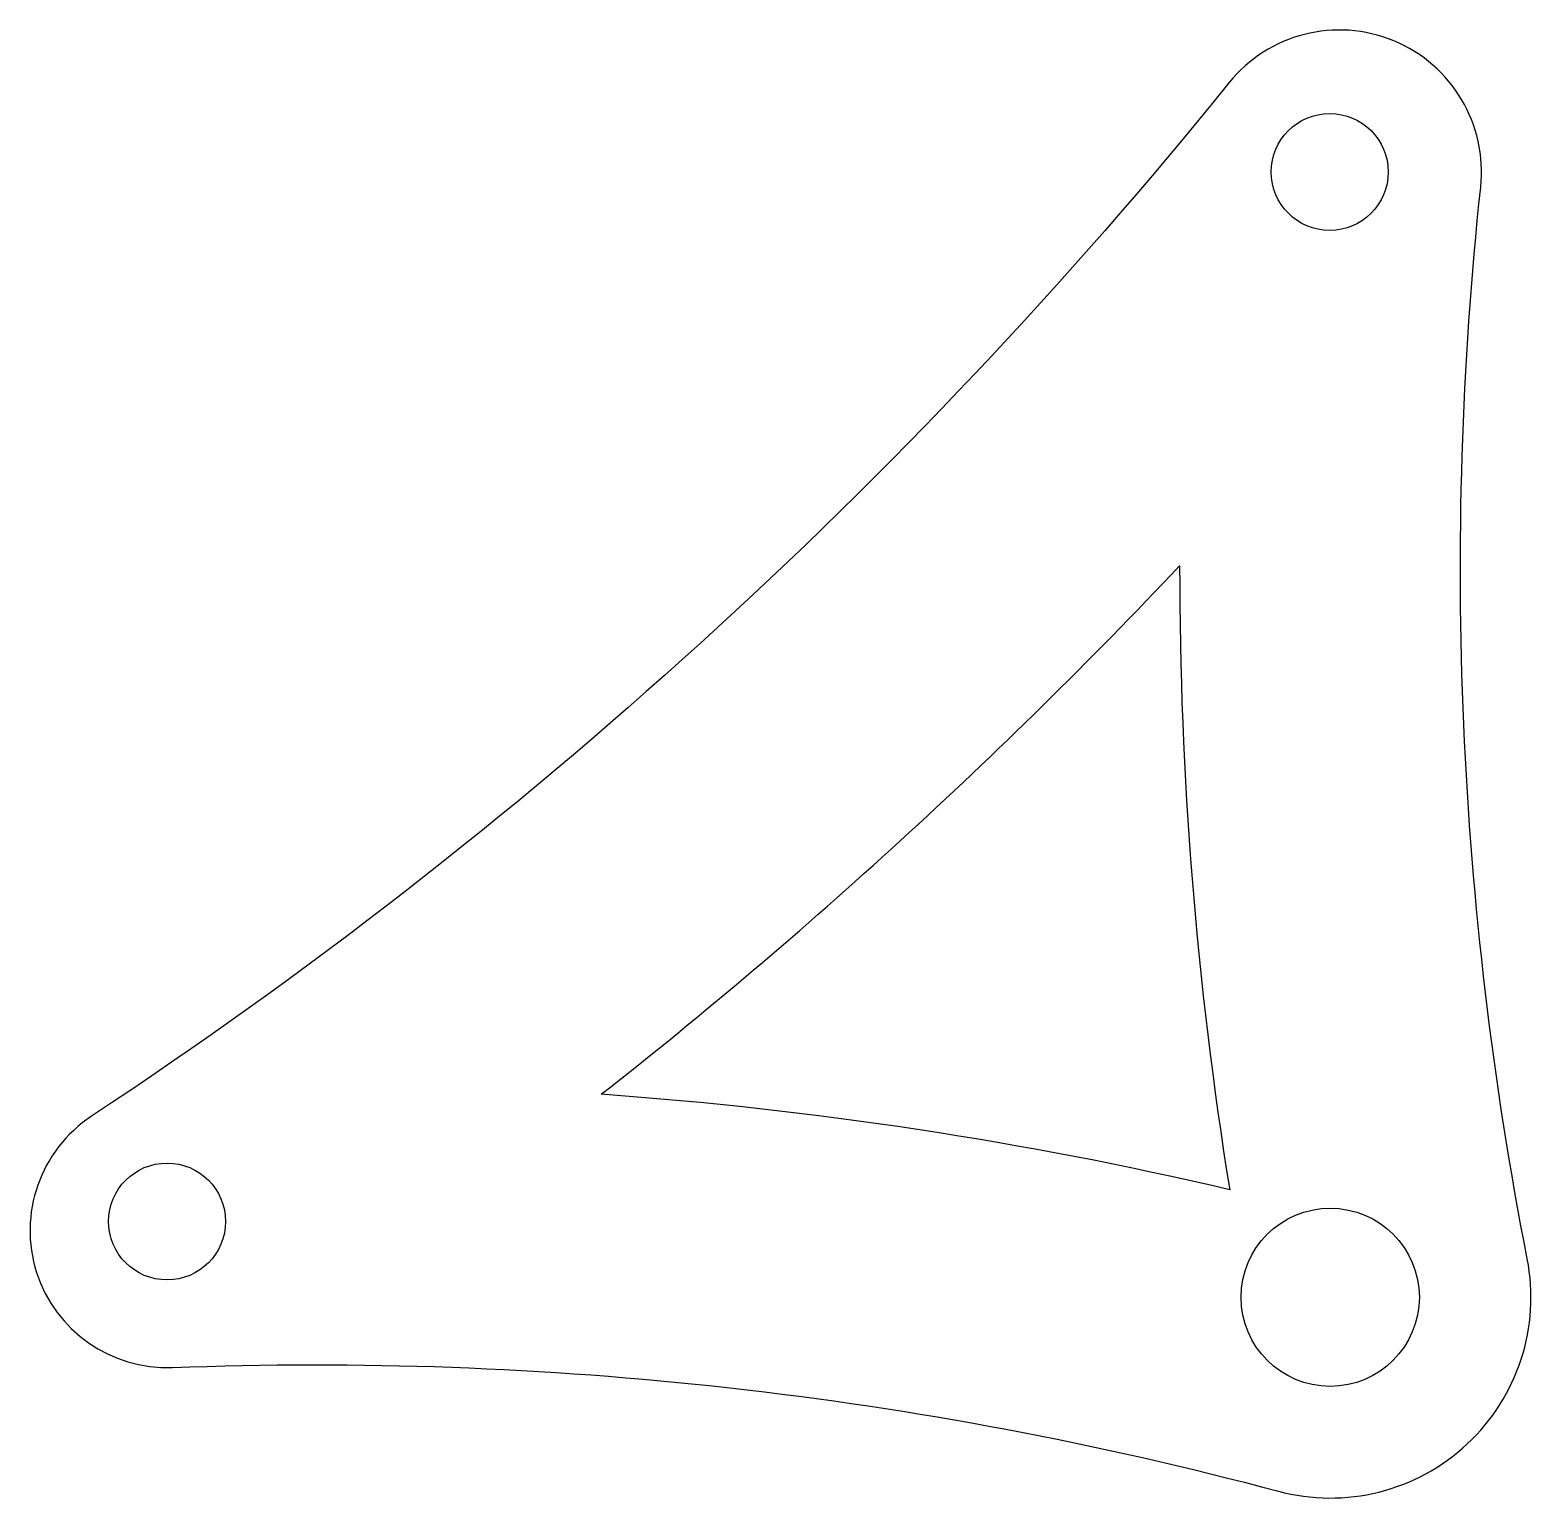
# Model space of a CAD drawing. Header units: millimetres. Extents: x -46.3 to 7.2, y -47.3 to 5.1.
import ezdxf

# ---------------------------------------------------------------- set-up
doc = ezdxf.new("R2010")
doc.units = ezdxf.units.MM

msp = doc.modelspace()

# ---------------------------------------------------------------- linework, layer by layer
for points in [[(5.377, -0.536, 0.74797), (-3.589, 3.177, -0.077161), (-44.103, -33.65, 0.758767), (-41.224, -42.602, -0.07509), (-1.831, -47.009, 0.55447), (7.035, -38.728, -0.074944)], [(-5.346, -14.033, 0.040402), (-3.562, -36.266, 0.03972), (-25.945, -32.867, 0.037078)]]:
    msp.add_lwpolyline(points, format="xyb", close=True)
for centre, radius in [((0, 0), 2.083), ((-41.412, -37.399), 2.083), ((0.016, -40.1), 3.175)]:
    msp.add_circle(centre, radius)

doc.saveas('drawing.dxf')
